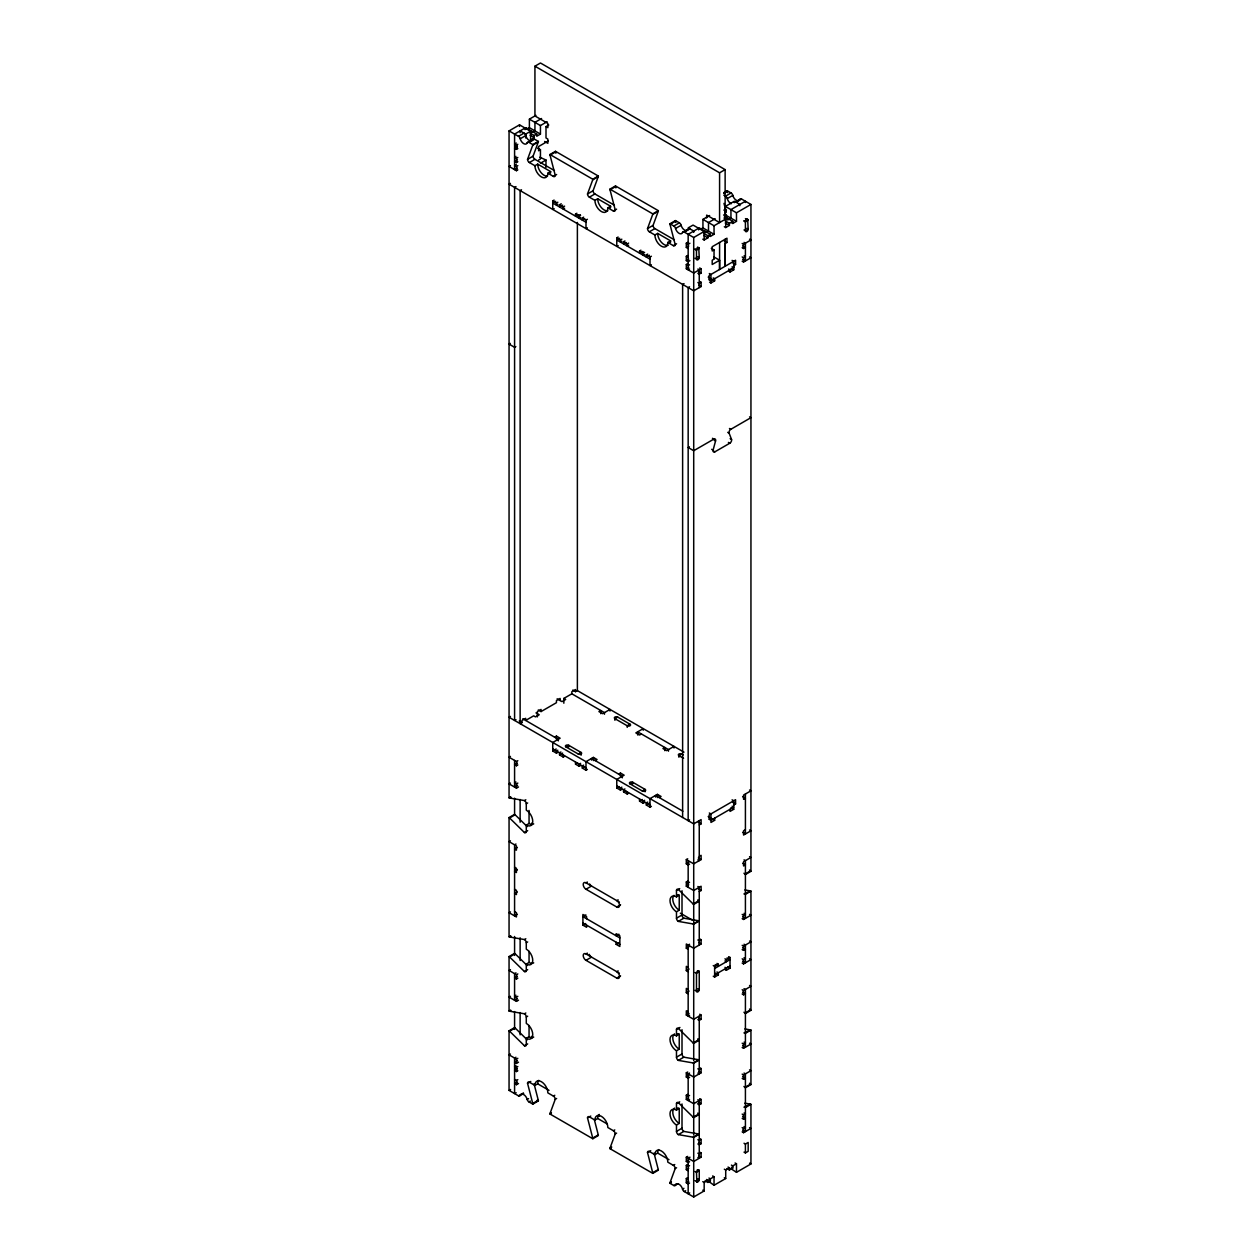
<?xml version="1.0" encoding="UTF-8"?>
<svg xmlns="http://www.w3.org/2000/svg" width="1260" height="1260" viewBox="0 0 1260 1260"><rect width="100%" height="100%" fill="white"/><g stroke="black" fill="none" stroke-linecap="round" stroke-linejoin="round"><path stroke-width="1.5" d="M709.569 282.177L710.955 282.98L710.955 278.712L708.183 277.121M714.042 258.757L714.042 257.024L719.586 260.221L719.586 269.467L719.586 242.456M725.13 219.366L725.13 169.612L719.586 172.809L719.586 222.563L706.655 215.098L706.655 217.933M728.642 271.168L730.028 271.971L733.73 269.829L733.73 265.561L735.572 264.505L735.572 260.237L709.112 275.515L709.112 279.783L710.955 278.712M727.713 432.369L729.099 433.156L731.556 439.456A2.614 1.512 -60 0 1 729.792 443.221L714.861 451.836A2.614 1.512 -60 0 1 713.097 450.103L715.554 440.969A2.614 1.512 -60 0 0 713.837 439.11L712.451 438.307M534.933 165.737L537.705 164.131L550.636 171.596L547.864 173.203A9.135 5.276 60 0 1 541.39 176.935A9.135 5.276 60 0 1 534.933 165.737L529.389 162.54A2.614 1.512 60 0 1 527.546 159.343L532.744 145.184A2.614 1.512 60 0 0 532.822 144.616L538.366 141.419L534.476 139.167A2.614 1.512 60 0 0 532.728 139.592A5.229 3.008 60 0 1 529.247 140.427A5.229 3.008 60 0 1 525.766 135.56A2.614 1.512 60 0 0 524.018 133.135L518.49 136.332L509.056 130.898L509.056 797.785A2.614 1.512 60 0 0 509.576 797.99L524.443 800.572L525.83 799.769M527.546 159.343L533.09 156.145L538.288 141.986A2.614 1.512 60 0 0 538.366 141.419M594.909 200.371L597.681 198.765L610.612 206.23L607.84 207.821A9.135 5.276 60 0 1 601.382 211.554A9.135 5.276 60 0 1 594.909 200.371L589.381 197.174A2.614 1.512 60 0 1 587.522 193.961L592.735 179.818A2.614 1.512 60 0 0 592.814 179.251L598.342 176.053L555.502 151.31L549.974 154.507A2.614 1.512 60 0 0 550.037 155.169L555.25 175.329A2.614 1.512 60 0 1 553.392 176.4L547.864 173.203M587.522 193.961L593.066 190.764L598.264 176.62A2.614 1.512 60 0 0 598.342 176.053M654.901 234.99L657.673 233.399L670.588 240.865L667.816 242.456A9.135 5.276 60 0 1 661.358 246.188A9.135 5.276 60 0 1 654.901 234.99L649.357 231.793A2.614 1.512 60 0 1 647.514 228.595L652.712 214.436A2.614 1.512 60 0 0 652.79 213.885L658.334 210.672L615.494 185.945L609.95 189.142A2.614 1.512 60 0 0 610.029 189.803L615.226 209.963A2.614 1.512 60 0 1 613.384 211.018L607.84 207.821M647.514 228.595L653.058 225.398L658.255 211.239A2.614 1.512 60 0 0 658.334 210.672M594.373 1119.778L598.264 1134.898A2.614 1.512 60 0 1 598.342 1135.543L592.814 1138.741L549.974 1114.013A2.614 1.512 60 0 1 550.037 1113.446L555.25 1099.287L556.636 1098.5M654.019 1153.136L658.255 1169.532A2.614 1.512 60 0 1 658.334 1170.178L652.79 1173.375L609.95 1148.647A2.614 1.512 60 0 1 610.029 1148.081L615.226 1133.921L616.612 1133.118M708.498 1181.266L714.042 1185.25L714.042 1176.73L710.356 1178.856L710.356 1180.998L707.868 1182.431L707.868 1180.305L704.167 1182.431L704.167 1190.952L693.709 1197L684.274 1191.55A2.614 1.512 60 0 1 682.526 1189.125A5.229 3.008 60 0 0 679.045 1184.274A5.229 3.008 60 0 0 675.565 1185.109A2.614 1.512 60 0 1 673.832 1185.518L669.926 1183.282A2.614 1.512 60 0 1 670.005 1182.715L675.202 1168.556L676.588 1167.752M544.619 141.451L547.848 143.309L547.848 139.057L546.005 137.986L546.005 126.614L547.848 127.669L547.848 123.417L534.933 115.952L534.933 66.197L540.477 63L725.13 169.612M509.056 130.898L519.514 124.85L530.57 131.261L530.57 139.797L534.256 137.655L534.256 135.529L530.098 133.135M517.356 168.021L514.584 169.627L514.584 134.095L525.703 127.669L536.744 134.095L536.744 136.222L540.445 134.095L529.389 127.669L529.389 119.149L535.957 115.353M534.901 122.362L541.564 118.519M526.853 129.15L529.389 127.669M520.128 132.757L520.128 130.898L525.703 134.08L531.232 130.882L531.232 132.473M540.445 134.095L540.445 125.559L547.108 121.716M518.49 136.332A2.614 1.512 60 0 1 520.222 138.757L525.766 135.56M532.397 132.347L534.933 130.882L534.933 122.346M516.317 143.041L514.584 144.034L516.442 145.105L517.828 144.302M546.005 126.614L548.777 125.008M534.256 135.529L536.744 134.095M517.183 146.806L514.584 148.302L516.442 149.373L517.828 148.57M520.222 138.757A5.229 3.008 60 0 0 523.703 143.624A5.229 3.008 60 0 0 527.184 142.79L532.728 139.592M527.184 142.79A2.614 1.512 60 0 1 528.932 142.364L534.476 139.167M532.744 145.184L538.288 141.986M515.97 156.382L514.584 157.185L516.442 158.256L517.828 157.453M548.352 140.899L538.603 146.522L538.603 150.79L540.445 149.72L540.445 158.965L538.603 160.036M517.356 159.847L514.584 161.453L516.442 162.524L517.828 161.721M510.442 165.627L509.056 166.43L516.442 170.698L517.828 169.895M516.317 164.367L514.584 165.359L516.442 166.43L517.828 165.627M529.389 162.54L534.933 159.343L554.431 170.604M539.784 157.216L545.99 160.036L545.99 167.422M550.037 155.169L555.581 151.972A2.614 1.512 60 0 1 555.502 151.31M540.445 163.233L545.99 160.036M510.442 183.393L509.056 184.196L693.709 290.808L701.096 286.54L701.096 282.272L699.709 281.484M515.986 186.59L514.584 187.393L514.584 720.452L515.97 719.649M521.514 189.787L520.128 190.591L520.128 723.649L521.971 722.578L521.971 720.452L525.672 718.31L525.672 720.452L533.673 715.837L535.516 716.893L539.217 714.766L535.972 712.892M553.392 176.4L556.636 174.526M554.132 208.625L552.746 209.428L552.746 200.891L554.132 200.104M555.707 201.332L552.746 203.033L585.995 222.217M592.735 179.818L598.264 176.62M552.746 200.891L556.447 203.033L557.833 202.23M557.833 204.356L556.447 205.159L556.447 203.033M562.637 205.144L559.519 206.939L559.519 204.813L561.251 203.805M559.519 204.813L563.22 206.939L564.606 206.136M564.606 208.278L563.22 209.066L563.22 206.939M589.381 197.174L594.909 193.961L614.423 205.223M610.029 189.803L615.573 186.606A2.614 1.512 60 0 1 615.494 185.945M577.946 214.783L575.521 216.184L575.521 214.042L576.907 213.255M575.521 214.042L579.222 216.184L580.608 215.381M580.608 217.507L579.222 218.311L579.222 216.184M584.719 218.689L582.293 220.091L582.293 217.948L583.679 217.161M582.293 217.948L585.995 220.091L587.38 219.287M613.384 211.018L616.612 209.16M587.38 227.824L585.995 228.611L585.995 220.091M652.712 214.436L658.255 211.239M618.156 245.59L616.77 246.393L616.77 237.857L618.156 237.053M619.715 238.282L616.77 239.983L650.002 259.182M616.77 237.857L620.456 239.983L621.841 239.195M621.841 241.321L620.456 242.125L620.456 239.983M625.968 242.503L623.542 243.905L623.542 241.762L624.928 240.959M623.542 241.762L627.228 243.905L628.614 243.101M649.357 231.793L654.901 228.595L674.399 239.857M628.614 245.227L627.228 246.031L627.228 243.905M669.926 223.776L675.47 220.579L679.36 222.831A2.614 1.512 60 0 1 681.109 225.257A5.229 3.008 60 0 0 684.59 230.107A5.229 3.008 60 0 0 688.07 229.273A2.614 1.512 60 0 1 689.818 228.863L684.274 232.06A2.614 1.512 60 0 0 682.526 232.47A5.229 3.008 60 0 1 679.045 233.305A5.229 3.008 60 0 1 675.565 228.454A2.614 1.512 60 0 0 673.832 226.028L669.926 223.776A2.614 1.512 60 0 0 670.005 224.422L675.202 244.598A2.614 1.512 60 0 1 673.36 245.653L667.816 242.456M723.712 192.717L727.178 190.732L731.068 192.969A2.614 1.512 60 0 1 732.816 195.394A5.229 3.008 60 0 0 736.297 200.261A5.229 3.008 60 0 0 739.777 199.427A2.614 1.512 60 0 1 741.51 199.001L750.944 204.451L750.944 871.337L745.416 874.534A2.614 1.512 60 0 1 744.88 874.141L743.951 873.227M670.005 224.422L675.549 221.225A2.614 1.512 60 0 1 675.47 220.579M723.791 193.379L727.256 191.378A2.614 1.512 60 0 1 727.178 190.732M673.832 226.028L679.36 222.831M723.823 195.19L725.524 196.166L731.068 192.969M675.565 228.454L681.109 225.257M725.524 196.166A2.614 1.512 60 0 1 727.272 198.592L732.816 195.394M643.293 251.843A1.953 1.134 0 0 1 642.317 251.543L639.544 253.134L639.544 251.008L640.93 250.205M639.544 251.008L643.23 253.134L644.616 252.331M700.481 229.32L702.938 227.902L702.938 219.382L709.601 215.523M750.944 204.451L736.486 212.798L736.486 221.335L725.382 214.956L725.382 206.419L734.359 201.238L739.903 204.435L739.872 205.695M644.616 254.473L643.23 255.276L643.23 253.134M682.526 232.47L688.07 229.273M739.777 199.427L734.233 202.624A2.614 1.512 60 0 1 735.982 202.198L741.51 199.001M649.42 255.244L646.317 257.04L646.317 254.914L647.703 254.111M723.854 210.105L726.453 210.215M708.482 222.579L715.144 218.72M646.317 254.914L650.002 257.04L651.388 256.252M673.36 245.653L676.588 243.794M723.571 214.94L725.067 215.806L726.453 215.003M510.316 343.382L509.056 344.106L514.584 347.319L515.844 346.579M684.274 232.06L693.709 237.494L704.812 231.084L704.812 232.691M702.938 219.382L714.042 225.761L727.256 218.137L727.256 219.728M688.165 248.519L686.322 247.448L686.322 243.18L687.708 242.393M706.01 232.533L708.498 231.084L708.498 222.563M727.949 219.87L730.942 218.137L730.942 209.601L745.416 201.254L745.416 202.498M651.388 264.773L650.002 265.577L650.002 257.04M689.897 243.259L688.165 244.251L686.322 243.18M686.322 247.448L688.747 246.046M703.71 233.32L707.868 235.73L710.356 234.281L710.356 236.423L708.97 235.62M725.256 220.894L729.398 223.288L732.784 221.335L732.784 223.461L731.399 222.658M702.781 239.195L704.167 239.983L707.868 237.857L707.868 235.73M710.356 236.423L714.042 234.281L714.042 225.761M724.327 226.753L725.713 227.556L729.398 225.414L729.398 223.288M732.784 223.461L736.486 221.335M689.897 260.662L688.165 261.67L686.322 260.599L686.322 256.331L687.708 255.528M686.322 260.599L688.747 259.198M697.867 273.31L699.253 274.097L701.096 273.042L701.096 268.774L693.709 273.042L686.322 268.774L686.322 264.505L687.708 263.702M719.586 260.221L712.199 264.49L712.199 260.221L714.042 259.166L714.042 249.921L712.199 250.992L712.199 246.724L726.973 238.203L726.973 242.456L725.13 243.526L725.13 266.269L725.13 239.258M689.551 264.773L688.165 265.577L686.322 264.505M686.322 268.774L688.747 267.372M689.551 269.041L688.165 269.845L688.165 234.297L698.623 228.265L698.623 229.855M742.172 243.448L743.558 244.251L750.944 239.983L749.558 239.195M742.172 247.716L743.558 248.519L745.416 247.448L742.644 245.857M684.023 283.61L682.621 284.413L682.621 817.472M689.551 286.808L688.165 287.611L688.165 820.669L689.551 819.866M701.096 282.272L699.253 283.342L697.867 282.539M742.172 256.961L743.558 257.764L745.416 256.693L744.03 255.89M709.317 279.925L710.939 280.854L733.714 267.703L733.714 261.308L732.091 260.379M742.172 261.23L743.558 262.017L750.944 257.764L749.558 256.961M710.955 282.98L714.64 280.854L714.64 278.712L713.255 277.909M689.425 446.796L688.165 447.52L693.709 450.718L713.837 439.11M729.099 433.156A2.614 1.512 -60 0 1 730.832 429.298L750.944 417.674L749.558 416.871M510.442 716.452L509.056 717.255L693.709 823.867L701.096 819.598L701.096 823.867L699.253 824.922M538.288 709.963L541.06 711.569L556.447 702.686L556.447 700.544L560.133 698.418L560.133 700.544M563.834 703.222L563.834 698.418L571.835 693.803L571.835 691.661L575.521 689.535L575.521 691.661L577.379 690.606L577.379 222.453M510.442 756.425L509.056 757.228L516.442 761.497L517.828 760.693M554.605 737.147L556.447 736.092L560.133 738.218L552.746 742.486L552.746 751.007L556.447 753.149L557.833 752.346M517.356 763.087L514.584 764.694L516.442 765.765L517.828 764.962M552.746 751.007L556.211 749.007M557.833 750.22L556.447 751.007L556.447 753.149M568.764 746.928L568.764 745.322A1.953 1.134 0 0 0 565.992 745.322A1.953 1.134 0 0 0 565.992 746.928L568.764 745.322L581.065 752.441L581.065 755.228M617.683 717.082A1.953 1.134 0 0 0 614.927 717.082A1.953 1.134 0 0 0 614.927 718.673L627.228 725.776A1.953 1.134 0 0 0 630 725.776A1.953 1.134 0 0 0 630 724.185L617.683 717.082L614.927 718.673L614.927 720.279M560.905 751.984L559.519 752.787L559.519 754.913L563.22 757.055L564.606 756.252M510.442 783.09L509.056 783.877L516.442 788.146L518.522 786.949M559.519 754.913L562.637 753.118M515.97 782.019L514.584 782.822L516.442 783.877L517.828 783.09M517.545 785.374L514.584 787.075L514.584 760.426M578.293 754.031L581.065 752.441A1.953 1.134 0 0 1 581.065 754.031A1.953 1.134 0 0 1 578.293 754.031L565.992 746.928M630 724.185L627.228 725.776L627.228 727.382M509.056 797.785L510.442 796.981M509.576 797.99L510.962 797.202M575.521 762.032L575.521 764.159L577.6 762.962M580.608 763.355L579.222 764.159L579.222 766.285L580.608 765.497M595.224 760.599L597.067 759.544L593.381 757.402L585.995 761.67L585.995 770.207L587.38 769.403M583.679 765.135L582.293 765.938L582.293 768.065L585.995 770.207M582.293 768.065L584.719 766.663M641.387 733.95L639.544 735.021L635.843 732.895L643.23 728.626L643.23 730.217M527.2 826.623L515.12 814.763A2.614 1.512 60 0 0 514.584 814.369L509.056 817.567A2.614 1.512 60 0 1 509.576 817.961L524.443 832.545A2.614 1.512 60 0 0 526.286 831.49L526.286 825.095A9.135 5.276 60 0 0 532.744 821.362A9.135 5.276 60 0 0 526.286 810.164L526.286 803.77L527.672 802.966M509.576 817.961L515.12 814.763M526.286 825.095L529.058 823.489A9.135 5.276 60 0 0 533.705 823.898M618.613 774.112L620.456 773.041L624.157 775.183L616.77 779.436L616.77 787.972L620.456 790.099L621.841 789.295M524.443 832.545L527.672 830.686M510.442 840.83L509.056 841.633L516.442 845.901L516.442 850.153L514.584 849.098L517.356 847.492M515.97 844.027L514.584 844.83L514.584 915.91L517.356 914.303M616.77 787.972L619.195 786.571M621.841 787.169L620.456 787.972L620.456 790.099M632.772 783.877L632.772 782.287A1.953 1.134 0 0 0 630 782.287A1.953 1.134 0 0 0 630 783.877L632.772 782.287L645.073 789.39L645.073 791.784M683.235 754.913L681.707 754.031L678.935 755.638L678.935 757.228M624.928 788.949L623.542 789.752L623.542 791.878L627.228 794.005L628.614 793.217M623.542 791.878L625.621 790.681M642.317 790.996L645.073 789.39A1.953 1.134 0 0 1 645.073 790.996A1.953 1.134 0 0 1 642.317 790.996L630 783.877M639.544 798.982L639.544 801.124L642.317 799.517M644.616 800.32L643.23 801.124L643.23 803.25L644.616 802.447M659.232 797.564L661.091 796.493L657.389 794.367L650.002 798.635L650.002 807.156L651.388 806.353M647.703 802.1L646.317 802.888L646.317 805.03L650.002 807.156M646.317 805.03L649.42 803.234M517.356 891.922L514.584 893.513L516.442 894.584L516.442 890.316L514.584 889.245M510.442 911.909L509.056 912.712L516.442 916.965L516.442 912.712L514.584 911.642M620.582 904.822L616.77 907.011L585.995 889.245A3.922 2.268 60 0 1 583.222 884.457A3.922 2.268 60 0 1 585.995 882.85L587.38 882.047M585.995 889.245L591.523 886.048A3.922 2.268 60 0 1 589.57 883.984M733.73 805.014L735.572 803.959L735.572 799.691L709.112 814.968L709.112 819.236L710.955 818.165L708.183 816.575M509.056 817.567L509.056 936.763L510.442 935.959M509.056 936.763A2.614 1.512 60 0 0 509.576 936.983L510.962 936.18M714.64 818.165L714.64 820.307L710.955 822.433L710.939 813.913L709.317 812.983M732.091 799.832L733.714 800.761L733.73 809.282L730.028 811.408L730.028 809.282M509.576 936.983L524.443 939.55L525.83 938.747M527.2 965.601L515.12 953.757A2.614 1.512 60 0 0 514.584 953.363L509.056 956.561A2.614 1.512 60 0 1 509.576 956.954L524.443 971.539A2.614 1.512 60 0 0 526.286 970.468L526.286 964.073A9.135 5.276 60 0 0 532.744 960.341A9.135 5.276 60 0 0 526.286 949.142L526.286 942.748L527.672 941.944M509.576 956.954L515.12 953.757M585.869 914.902L582.908 916.619L619.841 937.928M689.551 864.108L688.165 864.911L686.322 863.84L686.322 859.572L687.708 858.769M618.156 899.829L616.77 900.617A3.922 2.268 60 0 1 619.542 905.42A3.922 2.268 60 0 1 616.77 907.011M686.322 863.84L688.747 862.439M699.253 856.375L701.096 855.319L701.096 859.572L693.709 863.84L686.322 859.572M745.416 829.726L743.558 830.797L743.558 835.049L750.944 830.797L749.558 829.994M586.609 918.745L586.609 916.619L582.908 914.476L582.908 925.139L585.679 923.548M510.442 969.649L509.056 970.452L516.442 974.72L517.828 973.917M526.286 964.073L529.058 962.467A9.135 5.276 60 0 0 533.705 962.876M515.97 972.846L514.584 973.649L514.584 1000.298L517.356 998.707M524.443 971.539L527.672 969.664M517.356 976.311L514.584 977.917L516.442 978.989L517.828 978.185M699.253 891.56L701.096 890.489L701.096 886.237L693.709 890.489L686.322 886.237L686.322 881.968L687.708 881.165M689.551 882.236L688.165 883.024L686.322 881.968M678.321 921.391L683.865 918.193L698.717 920.776A2.614 1.512 60 0 1 699.253 920.981L693.709 924.178A2.614 1.512 60 0 0 693.173 923.974L678.321 921.391A2.614 1.512 60 0 1 676.478 918.193L676.478 911.799A9.135 5.276 60 0 1 670.005 900.601A9.135 5.276 60 0 1 676.478 896.868L676.478 890.473L679.707 888.615M686.322 886.237L688.747 884.835M676.478 896.868L679.234 895.277L679.234 910.192L676.478 911.799M510.442 996.314L509.056 997.101L516.442 1001.369L518.522 1000.172M618.928 934.211L616.156 935.802L616.156 933.676L619.841 935.802L619.841 946.465L616.156 944.339L616.156 942.197M620.582 975.901L616.77 978.091L585.995 960.325A3.922 2.268 60 0 1 583.222 955.521A3.922 2.268 60 0 1 585.995 953.93L587.38 953.127M515.97 995.242L514.584 996.046L516.442 997.101L517.828 996.314M585.995 960.325L591.523 957.128A3.922 2.268 60 0 1 589.207 954.34M616.156 944.339L618.928 942.732M693.173 904.003L698.717 900.79A2.614 1.512 60 0 0 699.253 901.183L693.709 904.397A2.614 1.512 60 0 1 693.173 904.003L678.321 889.418A2.614 1.512 60 0 0 676.478 890.473M744.88 874.141L750.424 870.943A2.614 1.512 60 0 0 750.944 871.337M509.056 956.561L509.056 1011.008L510.442 1010.205M509.056 1011.008A2.614 1.512 60 0 0 509.576 1011.213L510.962 1010.425M676.478 918.193L682.006 914.996L682.006 890.741M509.576 1011.213L524.443 1013.796L525.83 1012.993M527.2 1039.847L515.12 1027.987A2.614 1.512 60 0 0 514.584 1027.593L509.056 1030.79A2.614 1.512 60 0 1 509.576 1031.184L524.443 1045.768A2.614 1.512 60 0 0 526.286 1044.713L526.286 1038.319A9.135 5.276 60 0 0 532.744 1034.586A9.135 5.276 60 0 0 526.286 1023.388L526.286 1016.993L527.672 1016.19M693.173 923.974L698.717 920.776M743.951 893.954L750.424 890.914A2.614 1.512 60 0 1 750.944 891.135L750.944 1010.331L745.416 1013.528A2.614 1.512 60 0 1 744.88 1013.135L743.951 1012.221M750.944 891.135L745.416 894.332A2.614 1.512 60 0 0 744.88 894.112M509.576 1031.184L515.12 1027.987M618.156 970.893L616.77 971.696A3.922 2.268 60 0 1 619.542 976.5A3.922 2.268 60 0 1 616.77 978.091M526.286 1038.319L529.058 1036.712A9.135 5.276 60 0 0 533.705 1037.122M689.551 944.244L688.165 945.047L688.165 1016.111L689.551 1015.324M699.709 938.905L701.096 939.708L701.096 943.976L693.709 948.244L686.322 943.976L686.322 948.244L689.094 946.638M701.096 939.708L699.253 940.779L697.867 939.976M742.172 914.398L743.558 915.185L745.416 914.13L744.03 913.327M510.442 1054.053L509.056 1054.856L516.442 1059.125L517.828 1058.321M524.443 1045.768L527.672 1043.91M742.172 918.65L743.558 919.453L750.944 915.185L749.558 914.398M515.97 1057.25L514.584 1058.053L514.584 1093.585L516.127 1092.703M517.356 1060.715L514.584 1062.322L516.442 1063.377L518.522 1062.18M515.97 1065.425L514.584 1066.228L516.442 1067.299L517.828 1066.495M688.165 967.428L686.322 966.357L686.322 970.625L689.094 969.034M515.97 1068.086L517.356 1068.889L514.584 1070.496L516.442 1071.551L517.828 1070.764M742.172 945.315L743.558 946.103L750.944 941.85L749.558 941.047M514.584 1079.379L516.442 1080.434L517.828 1079.647M713.255 965.554L714.64 966.357L718.342 964.231L718.342 966.357L715.223 964.561M724.957 958.813L726.343 959.6L730.028 957.474L730.028 968.137L726.343 970.263L724.957 969.46M742.172 949.567L743.558 950.371L745.416 949.3L742.644 947.709M517.356 1082.041L514.584 1083.631L516.442 1084.703L518.522 1083.505M714.64 968.499L730.028 959.616L727.067 957.915M509.056 1030.79L509.056 1090.388L510.599 1089.506M714.64 974.894L730.028 966.01M534.067 1083.883L538.288 1100.264A2.614 1.512 60 0 1 538.366 1100.925L532.822 1104.122A2.614 1.512 60 0 0 532.744 1103.461L527.546 1083.301L530.775 1081.442M688.165 989.462L686.322 988.391L686.322 992.659L689.094 991.069M742.172 958.813L743.558 959.616L745.416 958.545L744.03 957.742M713.255 976.216L714.64 977.02L718.342 974.894L718.342 972.751L716.956 971.948M742.172 963.081L743.558 963.884L750.944 959.616L749.558 958.813M527.546 1083.301A2.614 1.512 60 0 1 529.389 1082.23L534.933 1085.427L537.705 1083.836A9.135 5.276 60 0 1 538.776 1080.34M509.056 1090.388L518.49 1095.838L523.325 1093.034M518.49 1095.838A2.614 1.512 60 0 0 520.222 1095.428L523.688 1093.428M520.222 1095.428A5.229 3.008 60 0 1 523.703 1094.593A5.229 3.008 60 0 1 527.184 1099.444L528.57 1098.641M527.184 1099.444A2.614 1.512 60 0 0 528.932 1101.87L530.318 1101.067M532.744 1103.461L538.288 1100.264M688.165 1011.859L686.322 1010.788L686.322 1015.056L689.094 1013.45M534.933 1085.427A9.135 5.276 60 0 1 541.39 1081.694A9.135 5.276 60 0 1 547.864 1092.892L553.392 1096.09L554.778 1095.286M697.867 1019.576L699.253 1020.38L701.096 1019.308L701.096 1015.056L693.709 1019.308L686.322 1015.056M742.172 989.73L743.558 990.533L750.944 986.265L749.558 985.462M678.321 1060.384L683.865 1057.171L698.717 1059.755A2.614 1.512 60 0 1 699.253 1059.975L693.709 1063.172A2.614 1.512 60 0 0 693.173 1062.952L678.321 1060.384A2.614 1.512 60 0 1 676.478 1057.171L676.478 1050.777A9.135 5.276 60 0 1 670.005 1039.594A9.135 5.276 60 0 1 676.478 1035.862L676.478 1029.467L679.928 1027.467M742.172 993.998L743.558 994.802L745.416 993.731L742.644 992.124M676.478 1035.862L679.234 1034.255L679.234 1049.186L676.478 1050.777M550.037 1113.446L551.423 1112.643M549.974 1114.013L551.36 1113.21M693.173 1042.981L698.717 1039.784A2.614 1.512 60 0 0 699.253 1040.177L693.709 1043.375A2.614 1.512 60 0 1 693.173 1042.981L678.321 1028.396A2.614 1.512 60 0 0 676.478 1029.467M744.88 1013.135L750.424 1009.937A2.614 1.512 60 0 0 750.944 1010.331M676.478 1057.171L682.006 1053.974L682.006 1029.719M592.814 1138.741A2.614 1.512 60 0 0 592.735 1138.095L587.522 1117.935L590.767 1116.061M693.173 1062.952L698.717 1059.755M743.951 1032.932L750.424 1029.908A2.614 1.512 60 0 1 750.944 1030.113L750.944 1084.561L745.416 1087.758A2.614 1.512 60 0 1 744.88 1087.364L743.951 1086.451M587.522 1117.935A2.614 1.512 60 0 1 589.381 1116.864L594.909 1120.061L597.681 1118.47A9.135 5.276 60 0 1 599.335 1114.438M750.944 1030.113L745.416 1033.31A2.614 1.512 60 0 0 744.88 1033.106M689.551 1077.332L688.165 1078.135L686.322 1077.064L686.322 1072.795L687.708 1071.992M689.551 1073.063L688.165 1073.867L688.165 1100.515L689.551 1099.712M686.322 1077.064L688.747 1075.662M686.322 1072.795L693.709 1077.064L701.096 1072.795L701.096 1068.527L699.253 1069.598L697.867 1068.795M742.172 1043.217L743.558 1044.02L745.416 1042.949L744.03 1042.146M742.172 1047.485L743.558 1048.273L750.944 1044.02L749.558 1043.217M592.735 1138.095L598.264 1134.898M594.909 1120.061A9.135 5.276 60 0 1 601.382 1116.328A9.135 5.276 60 0 1 607.84 1127.527L613.384 1130.724L614.77 1129.921M697.52 1103.776L699.253 1104.784L701.096 1103.713L701.096 1099.444L693.709 1103.713L686.322 1099.444L686.322 1095.192L687.708 1094.389M689.551 1095.46L688.165 1096.247L686.322 1095.192M678.321 1134.614L683.865 1131.417L698.717 1133.984A2.614 1.512 60 0 1 699.253 1134.205L693.709 1137.402A2.614 1.512 60 0 0 693.173 1137.197L678.321 1134.614A2.614 1.512 60 0 1 676.478 1131.417L676.478 1125.022A9.135 5.276 60 0 1 670.005 1113.824A9.135 5.276 60 0 1 676.478 1110.091L676.478 1103.697L679.707 1101.839M686.322 1099.444L688.747 1098.058M610.029 1148.081L611.761 1147.072M609.95 1148.647L611.336 1147.844M676.478 1110.091L679.234 1108.501L679.234 1123.416L676.478 1125.022M742.172 1074.134L743.558 1074.938L750.944 1070.669L749.558 1069.866M742.172 1078.403L743.558 1079.19L745.416 1078.135L742.644 1076.528M693.173 1117.21L698.717 1114.013A2.614 1.512 60 0 0 699.253 1114.407L693.709 1117.604A2.614 1.512 60 0 1 693.173 1117.21L678.321 1102.626A2.614 1.512 60 0 0 676.478 1103.697M744.88 1087.364L750.424 1084.167A2.614 1.512 60 0 0 750.944 1084.561M676.478 1131.417L682.006 1128.22L682.006 1103.965M652.79 1173.375A2.614 1.512 60 0 0 652.712 1172.729L647.514 1152.553L650.743 1150.695M647.514 1152.553A2.614 1.512 60 0 1 649.357 1151.498L654.901 1154.696L657.673 1153.089A9.135 5.276 60 0 1 658.744 1149.592M693.173 1137.197L698.717 1133.984M743.951 1107.178L750.424 1104.138A2.614 1.512 60 0 1 750.944 1104.358L750.944 1163.957L736.486 1172.304L730.942 1168.697M750.944 1104.358L745.416 1107.556A2.614 1.512 60 0 0 744.88 1107.335M697.867 1143.954L699.253 1144.757L701.096 1143.702L701.096 1139.434L699.253 1140.489L697.867 1139.701M742.172 1114.108L743.558 1114.911L745.416 1113.84L744.03 1113.037M742.172 1118.376L743.558 1119.179L745.416 1118.108L742.644 1116.502M652.712 1172.729L658.255 1169.532M689.551 1161.736L688.165 1162.523L686.322 1161.468L686.322 1157.2L687.708 1156.397M654.901 1154.696A9.135 5.276 60 0 1 661.358 1150.963A9.135 5.276 60 0 1 667.816 1162.161L673.36 1165.358L674.746 1164.555M690.008 1157.2L688.165 1158.271L688.165 1193.803L689.708 1192.905M686.322 1161.468L688.747 1160.066M686.322 1157.2L693.709 1161.468L701.096 1157.2L701.096 1152.931L699.253 1154.003L697.867 1153.199M742.172 1127.621L743.558 1128.409L745.416 1127.353L744.03 1126.55M688.165 1170.697L686.322 1169.642L686.322 1165.374L687.708 1164.571M742.172 1131.874L743.558 1132.677L750.944 1128.409L749.558 1127.621M689.551 1165.642L688.165 1166.445L686.322 1165.374M686.322 1169.642L688.747 1168.24M670.005 1182.715L671.391 1181.911M669.926 1183.282L671.312 1182.478M673.832 1185.518L676.935 1183.723M744.03 1143.245L745.416 1144.048L748.172 1142.458L748.172 1151.341L745.416 1152.931L744.03 1152.128M689.551 1183.045L688.165 1183.849L686.322 1182.778L686.322 1178.525L687.708 1177.722M675.565 1185.109L677.99 1183.707M686.322 1182.778L688.747 1181.392M682.526 1189.125L683.912 1188.322M696.481 1181.187L699.253 1179.581L697.867 1178.793M684.274 1191.55L685.66 1190.747M724.327 1169.186L725.713 1169.989L729.398 1167.862L729.398 1169.989L726.988 1168.587M731.399 1165.106L732.784 1165.909L736.486 1163.767L736.486 1172.304M729.398 1169.989L732.784 1168.036L732.784 1165.909M714.042 1185.25L725.713 1178.525L725.713 1169.989M744.849 889.954L750.424 890.914M744.849 1028.932L750.424 1029.908M744.849 1103.177L750.424 1104.138M747.652 219.256L748.172 229.147A1.953 1.134 -60 0 1 746.802 231.556A1.953 1.134 -60 0 1 745.416 230.753L744.03 229.95M698.733 247.495L699.253 257.402A1.953 1.134 -60 0 1 697.867 259.796A1.953 1.134 -60 0 1 696.481 258.993L695.095 258.205M696.89 1182.179L696.481 1172.304A1.953 1.134 -60 0 1 697.867 1169.91A1.953 1.134 -60 0 1 699.253 1170.697L699.253 1179.848A1.984 1.15 -60 0 1 697.079 1182.022M534.933 66.197L719.586 172.809M725.382 206.419L736.486 212.798M745.762 218.61L748.172 219.996M745.416 218.673L748.172 220.264L745.416 221.87L744.03 221.067M744.03 220.799L745.416 221.602L745.416 230.753L748.172 229.147L746.802 228.343M724.453 216.547L732.784 221.335M723.98 218.027L725.713 219.019L725.713 227.556M725.256 223.02L729.398 225.414M744.03 242.393L745.416 243.18L745.416 260.962L742.676 259.371M529.389 119.149L540.445 125.559M702.938 227.902L714.042 234.281M724.201 240.865L726.973 242.456M699.253 227.902L710.356 234.281M530.098 135.261L534.256 137.655M703.71 235.463L707.868 237.857M528.932 142.364L532.822 144.616M549.974 154.507L592.814 179.251M609.95 189.142L652.79 213.885M537.673 148.129L540.445 149.72M711.27 248.33L714.042 249.921M732.8 262.899L735.572 264.505M732.091 266.774L733.714 267.703M697.52 247.259L699.253 248.251M697.394 247.448L699.253 248.519L696.481 250.11L695.095 249.323M731.304 268.427L733.73 269.829M515.97 145.64L517.356 146.444M695.095 249.055L696.481 249.858L696.481 258.993L699.253 257.402L697.867 256.599M515.97 145.908L517.356 146.711M728.642 269.026L730.028 269.829L730.028 271.971M686.322 256.331L688.165 257.402M699.709 267.97L701.096 268.774M709.317 273.53L710.939 274.459L710.939 280.854M697.867 269.041L699.253 269.845L699.253 287.611M698.67 271.64L701.096 273.042M711.538 279.043L714.64 280.854M698.67 285.138L701.096 286.54M729.445 428.495L730.832 429.298M730.17 438.653L731.556 439.456M728.406 442.417L729.792 443.221M714.184 440.181L715.554 440.969M711.711 449.316L713.097 450.103M713.475 451.033L714.861 451.836M577.222 690.511L683.975 752.141M749.558 790.02L750.944 790.808L743.558 795.076L743.558 799.344L745.416 798.273L742.644 796.682M572.764 690.07L575.521 691.661M571.678 693.709L604.453 712.624L604.453 714.231M683.55 758.299L678.935 755.638A1.953 1.134 0 0 1 678.935 754.031A1.953 1.134 0 0 1 681.707 754.031M563.834 698.418L565.677 699.489L561.991 701.615L557.14 698.812M732.8 802.352L735.572 803.959M732.091 806.227L733.714 807.156L710.939 820.307L709.317 819.378M730.957 807.692L733.73 809.282M742.644 832.387L745.416 833.994L745.416 794.005M711.884 818.701L714.64 820.307M522.79 718.783L558.29 739.289L558.29 740.88M682.857 811.204L655.547 795.438L655.547 797.029M698.323 822.26L701.096 823.867M519.215 720.988L521.971 722.578M749.558 856.642L750.944 857.446L743.558 861.714L743.558 865.967L745.416 864.911L742.644 863.305M552.746 748.881L585.995 768.065M616.77 785.831L650.002 805.03M744.03 859.84L745.416 860.643L745.416 918.383L742.644 916.792M575.521 764.159L579.222 766.285M639.544 801.124L643.23 803.25M698.323 857.981L701.096 859.572M697.867 859.84L699.253 860.643L699.253 820.669M697.867 886.489L699.253 887.292L699.253 945.047M698.323 888.899L701.096 890.489M744.03 944.244L745.416 945.047L745.416 962.813L742.644 961.207M680.337 913.169L692.244 920.036M728.642 956.671L730.028 957.474M698.67 942.575L701.096 943.976M724.957 960.939L726.343 961.742L726.343 959.6M585.995 882.85L619.416 902.16M727.619 966.735L730.028 968.137M724.957 967.333L726.343 968.137L726.343 970.263M716.956 963.428L718.342 964.231M686.322 948.244L688.165 949.3M744.03 988.659L745.416 989.462L745.416 1047.217L742.644 1045.611M715.57 973.287L718.342 974.894M697.52 970.688L699.253 971.696L699.253 989.462A1.953 1.134 -60 0 1 697.867 991.856A1.953 1.134 -60 0 1 696.481 991.069L695.095 990.265M514.584 867.211L516.442 868.282L516.442 872.55L514.584 871.479L517.356 869.888L515.97 869.085M695.095 972.5L696.481 973.287L699.253 971.696A1.953 1.134 -60 0 0 697.867 970.893A1.953 1.134 -60 0 0 696.481 973.287L696.481 991.069L699.253 989.462L697.867 988.659M686.322 970.625L688.165 971.696M582.908 923.013L619.841 944.339M582.908 925.139L586.609 927.281L586.609 925.139M686.322 992.659L688.165 993.731M699.709 1014.253L701.096 1015.056M698.67 1017.922L701.096 1019.308M585.995 953.93L619.416 973.224M744.03 1073.063L745.416 1073.867L745.416 1131.606L742.644 1130.015M699.709 1067.74L701.096 1068.527M698.67 1071.394L701.096 1072.795M697.867 1073.063L699.253 1073.867L699.253 1016.111M699.709 1098.657L701.096 1099.444M697.867 1099.712L699.253 1100.515L699.253 1158.271L697.867 1157.467M698.67 1102.311L701.096 1103.713M749.558 1163.153L750.944 1163.957M699.709 1138.63L701.096 1139.434M735.1 1162.98L736.486 1163.767M698.67 1142.3L701.096 1143.702M731.399 1167.233L732.784 1168.036M728.028 1167.059L729.398 1167.862M699.709 1152.128L701.096 1152.931M698.67 1155.798L701.096 1157.2M724.327 1177.722L725.713 1178.525M712.656 1175.927L714.042 1176.73M697.394 1169.642L699.253 1170.697L696.481 1172.304L695.095 1171.501M708.97 1178.069L710.356 1178.856M597.917 1115.399L599.413 1116.265M708.624 1179.99L710.356 1180.998M706.482 1179.502L707.868 1180.305M537.705 1083.836L549.013 1090.357M597.681 1118.47L607.383 1124.062M657.673 1153.089L668.981 1159.625M705.096 1180.825L707.868 1182.431M702.781 1181.628L704.167 1182.431M697.52 1178.856L699.253 1179.848M695.095 1180.651L696.481 1181.455M686.322 1178.525L688.165 1179.581M702.781 1190.164L704.167 1190.952M537.154 1100.216L538.366 1100.925M528.932 1101.87L532.822 1104.122M749.495 870.03L750.424 870.943M697.788 899.892L698.717 900.79M749.495 1009.024L750.424 1009.937M749.495 1083.254L750.424 1084.167M697.788 1038.87L698.717 1039.784M697.788 1113.1L698.717 1114.013M727.256 191.378L727.571 192.638M723.98 203.395L726.264 212.216M675.549 221.225L675.88 222.484M615.573 186.606L615.888 187.866M555.581 151.972L555.912 153.232M745.416 1144.048L745.416 1152.931M743.558 244.251L743.558 248.519M743.558 257.764L743.558 262.017M743.558 915.185L743.558 919.453M743.558 946.103L743.558 950.371M743.558 959.616L743.558 963.884M743.558 990.533L743.558 994.802M743.558 1044.02L743.558 1048.273M743.558 1074.938L743.558 1079.19M743.558 1114.911L743.558 1119.179M743.558 1128.409L743.558 1132.677M714.64 966.357L714.64 977.02M704.167 239.983L704.167 231.462L693.063 225.083L688.196 227.887L693.74 231.084L693.709 232.344M693.709 237.494L693.709 922.43M693.709 924.178L693.709 1060.715M693.709 1063.172L693.709 1135.071M693.709 1137.402L693.709 1197M688.165 860.643L688.165 887.292M674.005 747.983L674.005 746.392L666.619 750.661L662.933 748.519L664.776 747.463L664.776 750.661M668.477 751.196L668.477 749.59L637.702 731.824L637.702 735.021M657.389 794.367L657.389 797.564M642.317 251.543L642.317 253.134M627.228 791.878L627.228 794.005M622.298 777.845L622.298 776.239L591.523 758.473L591.523 760.079M620.456 773.041L620.456 776.239M609.997 711.034L609.997 709.427L602.611 713.695L598.909 711.569L600.768 710.498L600.768 713.695M593.381 757.402L593.381 760.599M578.293 214.987L578.293 216.184M563.22 754.913L563.22 757.055M556.447 736.092L556.447 739.289M541.06 711.569L541.06 709.427L537.359 711.569L537.359 716.893M531.83 823.095L531.83 824.828M531.83 1036.319L531.83 1038.051M529.058 810.432L529.058 823.489M529.058 951.284L529.058 962.467M529.058 1025.514L529.058 1036.712M525.703 127.669L525.703 129.15M525.703 134.08L525.703 138.001M525.058 128.047L525.058 129.654M520.128 799.501L520.128 822.229M520.128 937.786L520.128 960.514M520.128 1012.536L520.128 1034.854M519.514 124.85L519.514 126.457M516.442 145.105L516.442 149.373M516.442 158.256L516.442 162.524M516.442 166.43L516.442 170.698M516.442 761.497L516.442 765.765M516.442 783.877L516.442 788.146M516.442 974.72L516.442 978.989M516.442 997.101L516.442 1001.369M516.442 1059.125L516.442 1063.377M516.442 1067.299L516.442 1071.551M516.442 1080.434L516.442 1084.703M514.584 798.194L514.584 815.236M514.584 936.495L514.584 955.411M514.584 1011.559L514.584 1029.42M580.277 214.861A1.953 1.134 0 0 1 578.907 214.814M745.306 221.634A1.984 1.15 -60 0 1 747.574 219.429M696.37 249.889A1.984 1.15 -60 0 1 698.638 247.684M524.443 800.572A2.614 1.512 60 0 1 526.286 803.77M683.865 918.193A2.614 1.512 60 0 1 682.006 914.996M679.234 910.192A9.135 5.276 60 0 1 673.486 902.837A9.135 5.276 60 0 1 673.99 895.356M677.833 894.647A9.135 5.276 60 0 1 679.234 895.277M524.443 939.55A2.614 1.512 60 0 1 526.286 942.748M524.443 1013.796A2.614 1.512 60 0 1 526.286 1016.993M683.865 1131.417A2.614 1.512 60 0 1 682.006 1128.22M683.865 1057.171A2.614 1.512 60 0 1 682.006 1053.974M679.234 1123.416A9.135 5.276 60 0 1 673.297 1115.447A9.135 5.276 60 0 1 674.588 1108.091M677.833 1107.871A9.135 5.276 60 0 1 679.234 1108.501M679.234 1049.186A9.135 5.276 60 0 1 673.297 1041.201A9.135 5.276 60 0 1 674.588 1033.861M677.833 1033.625A9.135 5.276 60 0 1 679.234 1034.255M613.384 1130.724A2.614 1.512 60 0 1 615.226 1133.921M673.36 1165.358A2.614 1.512 60 0 1 675.202 1168.556M553.392 1096.09A2.614 1.512 60 0 1 555.25 1099.287M594.909 193.961A2.614 1.512 60 0 1 593.066 190.764M534.933 159.343A2.614 1.512 60 0 1 533.09 156.145M654.901 228.595A2.614 1.512 60 0 1 653.058 225.398M668.257 245.243A9.135 5.276 60 0 1 661.39 242.298A9.135 5.276 60 0 1 657.673 233.399M670.588 240.865A9.135 5.276 60 0 1 670.446 242.393M607.903 210.735A9.135 5.276 60 0 1 601.193 207.427A9.135 5.276 60 0 1 597.681 198.765M610.612 206.23A9.135 5.276 60 0 1 610.454 207.758M547.533 176.179A9.135 5.276 60 0 1 540.997 172.541A9.135 5.276 60 0 1 537.705 164.131M550.636 171.596A9.135 5.276 60 0 1 550.478 173.124M731.288 203.726A5.229 3.008 60 0 1 727.272 198.592M726.374 215.932A2.614 1.512 60 0 1 725.067 215.806M725.067 209.412A9.135 5.276 60 0 1 724.909 210.94"/></g></svg>
